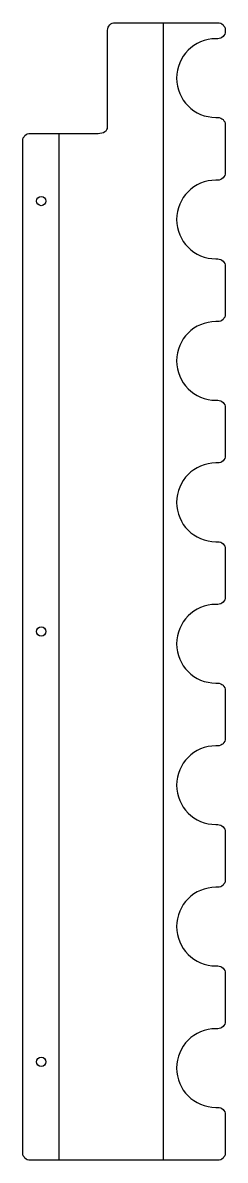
# Model space of a CAD drawing. Extents: x -29 to 135, y -462 to 462.
import ezdxf

# ---------------------------------------------------------------- set-up
doc = ezdxf.new("R2010")
doc.units = 0

msp = doc.modelspace()

# ---------------------------------------------------------------- linework, layer by layer
at = {"layer": '1'}
msp.add_lwpolyline([(135.34, 456.5), (135.34, 455.5, -0.414214), (129.34, 449.5), (127.81, 449.5, 1), (127.81, 385.5), (129.34, 385.5, -0.414214), (135.34, 379.5), (135.34, 340.5, -0.414214), (129.34, 334.5), (127.81, 334.5, 1), (127.81, 270.5), (129.34, 270.5, -0.414214), (135.34, 264.5), (135.34, 225.5, -0.414214), (129.34, 219.5), (127.81, 219.5, 1), (127.81, 155.5), (129.34, 155.5, -0.414214), (135.34, 149.5), (135.34, 110.5, -0.414214), (129.34, 104.5), (127.81, 104.5, 1), (127.81, 40.5), (129.34, 40.5, -0.414214), (135.34, 34.5), (135.34, -4.5, -0.414214), (129.34, -10.5), (127.81, -10.5, 1), (127.81, -74.5), (129.34, -74.5, -0.414214), (135.34, -80.5), (135.34, -119.5, -0.414214), (129.34, -125.5), (127.81, -125.5, 1), (127.81, -189.5), (129.34, -189.5, -0.414214), (135.34, -195.5), (135.34, -234.5, -0.414214), (129.34, -240.5), (127.81, -240.5, 1), (127.81, -304.5), (129.34, -304.5, -0.414214), (135.34, -310.5), (135.34, -349.5, -0.414214), (129.34, -355.5), (127.81, -355.5, 1), (127.81, -419.5), (129.34, -419.5, -0.414214), (135.34, -425.5), (135.34, -456.5, -0.414214), (129.34, -462.5), (-23.22, -462.5, -0.414214), (-29.22, -456.5), (-29.22, 366.5, -0.414214), (-23.22, 372.5), (31.98, 372.5), (33.5, 372.6), (34.96, 372.88), (36.3, 373.34), (37.48, 373.96), (38.45, 374.72), (39.17, 375.59), (39.61, 376.52), (39.76, 377.5), (39.76, 456.5, -0.414214), (45.76, 462.5), (129.34, 462.5, -0.414214)], format="xyb", close=True, dxfattribs=at)
for centre in [(-14.22, 317.5), (-14.22, -32.5), (-14.22, -382.5)]:
    msp.add_circle(centre, 3.75, dxfattribs=at)
at = {"layer": '2'}
for p, q in [((85.17, -462.5), (85.17, 462.5)), ((0.39, -462.5), (0.39, 372.5))]:
    msp.add_line(p, q, dxfattribs=at)

doc.saveas('drawing.dxf')
